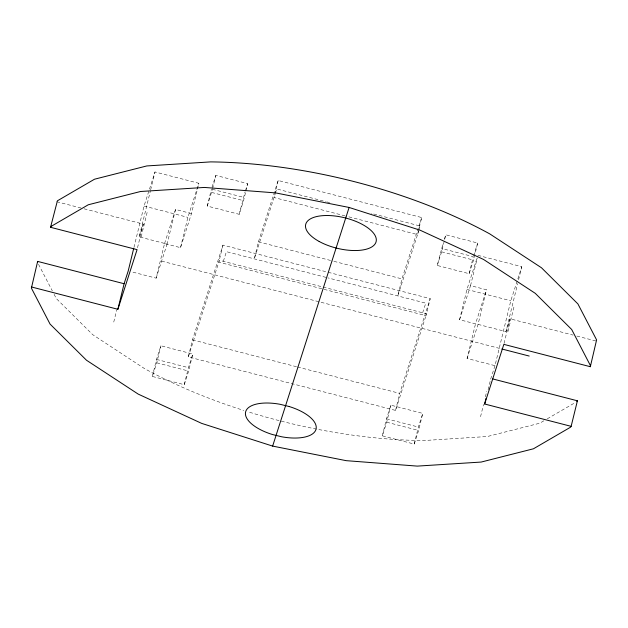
<?xml version="1.0" encoding="UTF-8"?>
<svg xmlns="http://www.w3.org/2000/svg" width="628" height="628" viewBox="0 0 628 628"><rect width="100%" height="100%" fill="white"/><g stroke="black" fill="none" stroke-linecap="round" stroke-linejoin="round"><path stroke-width="0.47" stroke-dasharray="3.14 2.35" d="M113.754 322.062L116.761 309.761M133.952 247.432L144.04 206.039L155.006 171.962L198.864 183.29L191.477 213.575L180.511 247.66L164.56 243.538L156.121 278.157L131.009 271.665M191.477 213.575L175.534 209.462L167.095 244.08L139.188 236.866L150.422 190.779M150.649 189.837L155.006 171.962M137.532 247.754L143.302 224.086L82.158 208.3M141.182 236.866L147.415 211.314M180.511 247.66L187.89 217.367L198.864 183.29M152.361 376.447L156.513 359.412L160.901 345.785L192.796 354.019L188.643 371.054L184.255 384.689L152.361 376.447L156.749 362.819L160.901 345.785M212.021 187.222L215.82 175.408L247.715 183.643L243.562 200.677L239.174 214.305L207.279 206.07L211.432 189.036M207.279 206.07L212.358 189.601M212.594 188.651L215.82 175.408M188.314 356.892L219.415 260.29L426.577 313.796L395.554 410.414L188.314 356.892L192.466 339.858L222.971 245.116L327.062 272.002M184.255 384.689L188.408 367.647L192.796 354.019M222.971 245.116L218.819 262.159L426.059 315.68L430.211 298.638L328.004 272.246M239.174 214.305L245.085 191.823M421.702 217.547L401.951 278.895L397.799 295.929L417.549 234.589L421.702 217.547L278.18 180.487L258.438 241.827L254.285 258.862L275.111 194.099M278.18 180.487L274.028 197.522L344.843 215.812M382.326 435.84L386.479 418.805L390.867 405.17L422.762 413.412L418.609 430.447L414.221 444.075L382.326 435.84L386.715 422.212L390.867 405.17M395.554 410.414L399.706 393.379L430.211 298.638M444.326 239.339L445.786 234.794L477.68 243.036L473.528 260.071L469.14 273.698L437.245 265.463L443.156 242.973M437.245 265.463L441.633 251.836L445.786 234.794M414.221 444.075L418.374 427.04L422.762 413.412M469.14 273.698L473.292 256.664L441.398 248.429M459.57 319.723L470.537 285.646L486.488 289.767L475.514 323.844L459.57 319.723L466.949 289.437L477.625 256.279M470.537 285.646L477.233 258.194M477.924 255.361L521.774 266.68L510.807 300.765L494.982 365.669L467.075 358.462L475.514 323.844M467.075 358.462L478.049 324.386L486.488 289.767M480.553 416.686L483.552 404.385M485.397 396.817L486.786 391.134M488.097 389.807L490.868 378.449L494.982 365.669M478.049 324.386L505.956 331.592L517.645 283.613M518.563 279.853L521.774 266.68M504.064 343.422L510.069 318.812L573.074 335.085M507.981 331.49L514.206 305.938M275.378 193.243L276.728 188.965L325.822 201.643M418.625 231.167L417.549 234.589L345.785 216.056M418.892 230.311L420.242 226.033L371.14 213.347M139.188 236.866L143.302 224.086M164.56 243.538L175.534 209.462M156.121 278.157L167.095 244.08M245.375 190.912L247.715 183.643M223.333 261.303L226.433 251.671L326.984 277.639M422.66 312.783L425.76 303.151L327.926 277.882M473.583 255.753L477.68 243.036M505.956 331.592L510.069 318.812M543.895 420.784L539.672 423.233L487.406 436.507L423.531 440.558A288.331 125.035 13.7 0 1 247.479 411.615M547.271 418.813L575.13 402.642M326.764 201.886L329.598 202.624M212.374 189.279L243.326 197.271M211.667 192.443L243.562 200.677M441.633 251.836L473.528 260.071M144.04 206.039L187.89 217.367M466.949 289.437L510.807 300.765M258.438 241.827L333.028 261.091M333.97 261.334L401.951 278.895M56.763 201.737L81.216 208.056M576.834 336.059L596.584 341.153M161.608 261.115L500.885 348.736M192.466 339.858L296.565 366.744M297.507 366.988L399.706 393.379M156.513 359.412L188.408 367.647M386.479 418.805L418.374 427.04M156.749 362.819L188.643 371.054M386.715 422.212L418.609 430.447M38.512 264.294L52.305 290.85M54.079 294.265L56.292 298.528L92.724 334.685L144.448 368.558A288.331 125.035 13.7 0 0 243.703 410.422"/><path stroke-width="0.94" d="M133.717 248.374L128.214 270.951L124.101 283.73L37.633 261.397L31.4 288.111L50.059 324.079L86.491 360.236L138.215 394.109L201.706 423.398L272.638 446.092L346.169 460.662L417.298 466.109L481.174 462.059L533.447 448.792L570.546 427.205L571.135 426.341L577.407 400.797L492.752 378.935M37.617 262.575L37.633 261.397M571.135 426.341L484.635 404L503.837 344.364L590.328 366.705L590.336 365.441L571.676 329.472L535.244 293.315L483.521 259.442L420.03 230.162L349.105 207.46L275.566 192.89L204.438 187.442L140.562 191.493L88.289 204.767L51.19 226.347L50.546 227.297L137.069 249.646L117.876 309.282L31.416 286.957M50.546 227.297L57.407 200.803L94.522 179.208L146.795 165.941L210.67 161.891A288.331 125.035 13.7 0 1 489.754 233.891L541.477 267.764L577.909 303.921L596.6 339.897L590.328 366.705M117.876 309.282L124.101 283.73M484.635 404L486.025 398.325M349.105 207.46L272.638 446.092M576.81 401.669L577.407 400.797M501.827 348.98L529.208 356.052M289.288 406.559L280.096 404.299A36.251 15.716 13.7 0 0 245.634 411.866A36.251 15.716 13.7 0 0 272.371 434.498L281.564 436.758A36.251 15.716 13.7 0 0 316.025 429.183A36.251 15.716 13.7 0 0 289.288 406.559M319.189 241.482A36.251 15.716 13.7 0 0 375.991 242.086A36.251 15.716 13.7 0 0 327.549 215.514A36.251 15.716 13.7 0 0 319.189 241.482"/></g></svg>
